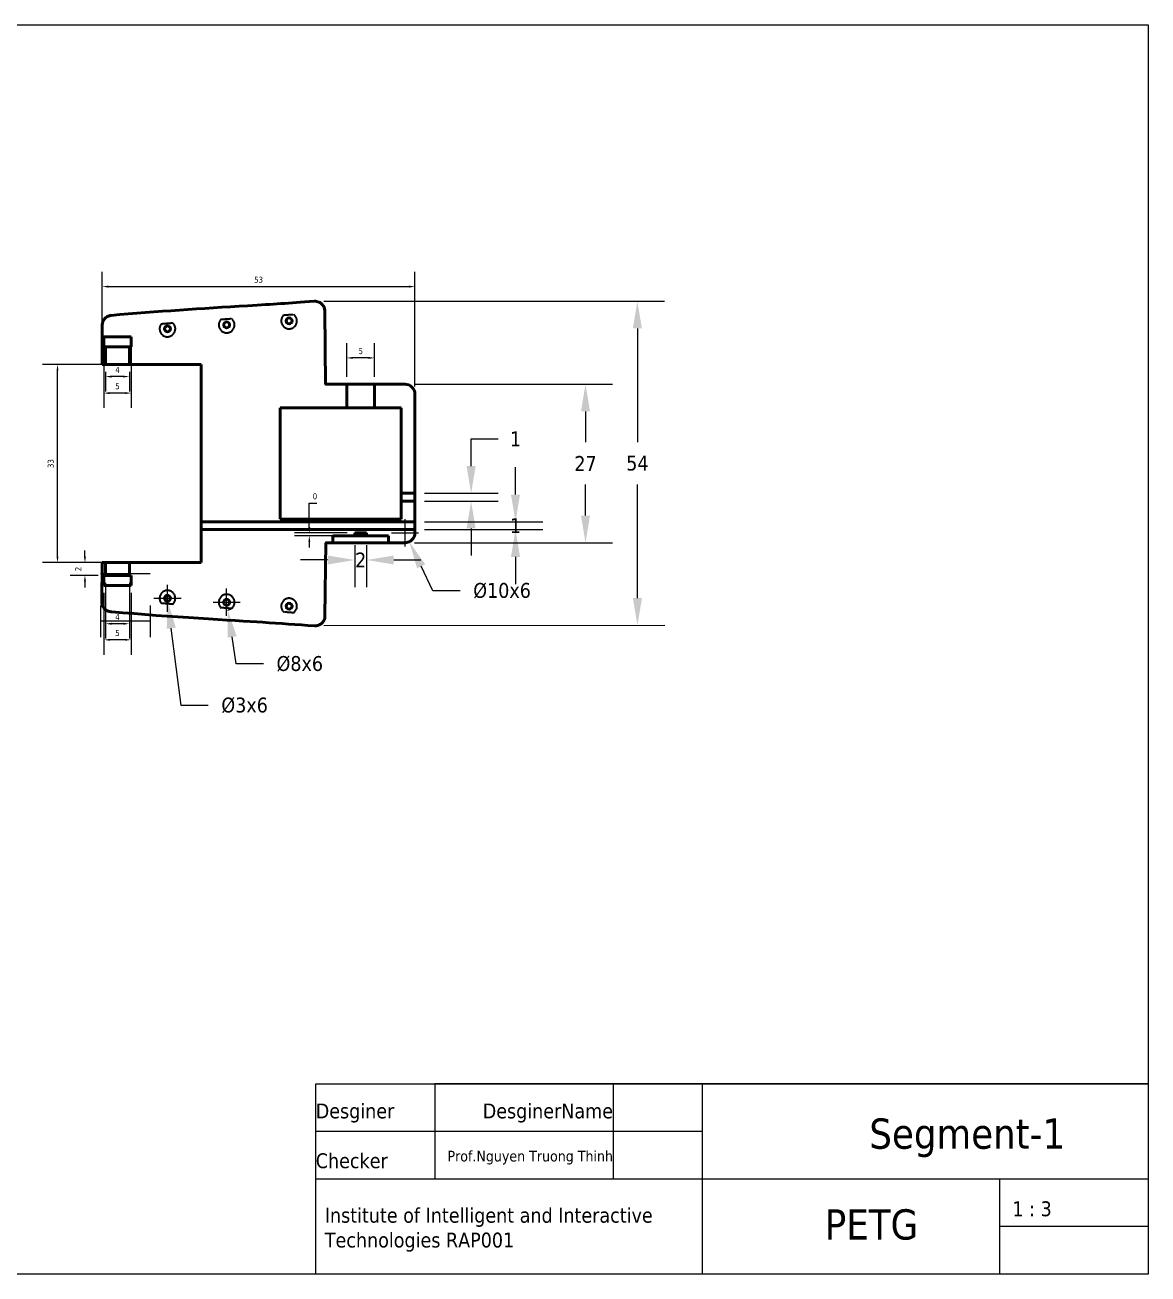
# Model space of a CAD drawing. Header units: millimetres. Extents: x 814 to 1111, y 31 to 241.
# Drawn here: x 921.8 to 1110.7, y 31.2 to 241.2 of the extents above; entities that cross this region are included whole.
import ezdxf

# ---------------------------------------------------------------- set-up
doc = ezdxf.new("R2010")
doc.units = ezdxf.units.MM
doc.header["$LTSCALE"] = 50.8
doc.linetypes.add('DASHED', pattern=[0.2067, 0.1654, -0.0413])
for name, color, linetype, lineweight in [('Hidden (ANSI)', 7, 'DASHED', 35), ('Hidden Narrow (ANSI)', 7, 'DASHED', 25), ('Visible (ANSI)', 7, 'Continuous', 50)]:
    doc.layers.add(name, color=color, linetype=linetype, lineweight=lineweight)
doc.styles.add('Note Text (ISO)', font='tahoma.ttf')
doc.dimstyles.get("Standard").update_dxf_attribs({"dimtxt": 2.5, "dimasz": 4.572, "dimexe": 4.572, "dimexo": 1.5875, "dimgap": 2.286, "dimtad": 0, "dimtih": 1, "dimtoh": 1, "dimdec": 1, "dimzin": 0, "dimdsep": 46, "dimtxsty": 'Note Text (ISO)', "dimcen": 2.286, "dimadec": 0, "dimazin": 0, "dimtfac": 1, "dimtdec": 1, "dimtofl": 0, "dimtmove": 0, "dimatfit": 3, "dimfxl": 25.4, "dimtolj": 1, "dimtzin": 0, "dimarcsym": 0})
doc.dimstyles.new('STYLE_ISO', dxfattribs={"dimtxt": 1, "dimasz": 1, "dimexe": 2.5, "dimexo": 1.25, "dimtad": 1, "dimtoh": 1, "dimdec": 0, "dimzin": 0, "dimdsep": 46, "dimtxsty": 'Note Text (ISO)', "dimcen": 2, "dimadec": 0, "dimazin": 0, "dimtfac": 1, "dimtdec": 0, "dimtofl": 0, "dimtmove": 0, "dimatfit": 3, "dimfxl": 25.4, "dimtolj": 1, "dimtzin": 0, "dimarcsym": 0})

# ---------------------------------------------------------------- blocks, each defined once
blk = doc.blocks.new('*D9')
at = {"color": 0, "lineweight": -2, "transparency": 16777216}
for p, q in [((945.75, 142.55), (945.75, 147.13)), ((943.46, 144.84), (948.03, 144.84)), ((948.04, 126.84), (946.39, 139.81)), ((952.62, 126.84), (948.04, 126.84))]:
    blk.add_line(p, q, dxfattribs=at)
at = {"color": 0, "transparency": 16777216}
blk.add_solid([(947.15, 139.91), (945.63, 139.71), (945.81, 144.34)], dxfattribs=at)
at = {"layer": 'Defpoints', "color": 0, "transparency": 16777216}
for p in [(945.69, 145.34), (945.81, 144.34)]:
    blk.add_point(p, dxfattribs=at)
at = {"color": 0, "transparency": 16777216, "insert": (958.73, 126.84), "char_height": 2.5, "attachment_point": 5, "style": 'Note Text (ISO)'}
blk.add_mtext('\\A1;%%C3x6', dxfattribs=at)
blk = doc.blocks.new('*D10')
at = {"color": 0, "lineweight": -2, "transparency": 16777216}
for p, q in [((955.71, 141.89), (955.71, 146.46)), ((953.42, 144.17), (958, 144.17)), ((957.32, 133.82), (956.61, 138.34)), ((961.89, 133.82), (957.32, 133.82))]:
    blk.add_line(p, q, dxfattribs=at)
blk.add_arc((955.71, 144.17), 1.33, 278.8211, 307.3995, dxfattribs=at)
at = {"color": 0, "transparency": 16777216}
blk.add_solid([(957.37, 138.46), (955.86, 138.22), (955.91, 142.86)], dxfattribs=at)
at = {"layer": 'Defpoints', "color": 0, "transparency": 16777216}
for p in [(955.5, 145.49), (955.91, 142.86)]:
    blk.add_point(p, dxfattribs=at)
at = {"color": 0, "transparency": 16777216, "insert": (968.01, 133.82), "char_height": 2.5, "attachment_point": 5, "style": 'Note Text (ISO)'}
blk.add_mtext('\\A1;%%C8x6', dxfattribs=at)
blk = doc.blocks.new('*D11')
at = {"color": 0, "lineweight": -2, "transparency": 16777216}
for p, q in [((985.71, 153.55), (985.71, 158.13)), ((983.43, 155.84), (988, 155.84)), ((990.41, 146.11), (988.42, 150.22)), ((994.98, 146.11), (990.41, 146.11))]:
    blk.add_line(p, q, dxfattribs=at)
at = {"color": 0, "transparency": 16777216}
blk.add_solid([(989.11, 150.55), (987.74, 149.89), (986.44, 154.34)], dxfattribs=at)
at = {"layer": 'Defpoints', "color": 0, "transparency": 16777216}
for p in [(984.99, 157.34), (986.44, 154.34)]:
    blk.add_point(p, dxfattribs=at)
at = {"color": 0, "transparency": 16777216, "insert": (1002.04, 146.11), "char_height": 2.5, "attachment_point": 5, "style": 'Note Text (ISO)'}
blk.add_mtext('\\A1;%%C10x6', dxfattribs=at)
blk = doc.blocks.new('*D13')
at = {"color": 0, "lineweight": -2, "transparency": 16777216}
for p, q in [((977.25, 153.78), (977.25, 146.71)), ((979.25, 153.78), (979.25, 146.71)), ((972.68, 151.28), (968.11, 151.28)), ((983.82, 151.28), (988.39, 151.28))]:
    blk.add_line(p, q, dxfattribs=at)
at = {"color": 0, "transparency": 16777216}
for points in [[(972.68, 152.04), (972.68, 150.52), (977.25, 151.28)], [(983.82, 152.04), (983.82, 150.52), (979.25, 151.28)]]:
    blk.add_solid(points, dxfattribs=at)
at = {"layer": 'Defpoints', "color": 0, "transparency": 16777216}
for p in [(977.25, 155.37), (979.25, 155.37), (979.25, 151.28)]:
    blk.add_point(p, dxfattribs=at)
at = {"color": 0, "transparency": 16777216, "insert": (978.25, 151.28), "char_height": 2.5, "attachment_point": 5, "style": 'Note Text (ISO)'}
blk.add_mtext('\\A1;2', dxfattribs=at)
blk = doc.blocks.new('*D14')
at = {"color": 0, "lineweight": -2, "transparency": 16777216}
for p, q in [((996.83, 167.07), (996.83, 171.64)), ((996.83, 171.64), (1001.4, 171.64)), ((988.97, 162.5), (1001.4, 162.5)), ((988.97, 161.17), (1001.4, 161.17)), ((996.83, 156.6), (996.83, 152.02))]:
    blk.add_line(p, q, dxfattribs=at)
at = {"color": 0, "transparency": 16777216}
for points in [[(996.07, 167.07), (997.59, 167.07), (996.83, 162.5)], [(996.07, 156.6), (997.59, 156.6), (996.83, 161.17)]]:
    blk.add_solid(points, dxfattribs=at)
at = {"layer": 'Defpoints', "color": 0, "transparency": 16777216}
for p in [(987.38, 162.5), (987.38, 161.17), (996.83, 161.17)]:
    blk.add_point(p, dxfattribs=at)
at = {"color": 0, "transparency": 16777216, "insert": (1004.3, 171.64), "char_height": 2.5, "attachment_point": 5, "style": 'Note Text (ISO)'}
blk.add_mtext('\\A1;1', dxfattribs=at)
blk = doc.blocks.new('*D15')
at = {"color": 0, "lineweight": -2, "transparency": 16777216}
for p, q in [((987.3, 180.84), (1020.64, 180.84)), ((1016.07, 176.27), (1016.07, 171.07)), ((1016.07, 158.75), (1016.07, 163.95)), ((987.3, 154.18), (1020.64, 154.18))]:
    blk.add_line(p, q, dxfattribs=at)
at = {"color": 0, "transparency": 16777216}
for points in [[(1016.83, 176.27), (1015.31, 176.27), (1016.07, 180.84)], [(1016.83, 158.75), (1015.31, 158.75), (1016.07, 154.18)]]:
    blk.add_solid(points, dxfattribs=at)
at = {"layer": 'Defpoints', "color": 0, "transparency": 16777216}
for p in [(985.71, 180.84), (985.71, 154.18), (1016.07, 154.18)]:
    blk.add_point(p, dxfattribs=at)
at = {"color": 0, "transparency": 16777216, "insert": (1016.07, 167.51), "char_height": 2.5, "attachment_point": 5, "style": 'Note Text (ISO)'}
blk.add_mtext('\\A1;27', dxfattribs=at)
blk = doc.blocks.new('*D16')
at = {"color": 0, "lineweight": -2, "transparency": 16777216}
for p, q in [((972.04, 194.77), (1029.37, 194.79)), ((1024.8, 190.22), (1024.8, 171.11)), ((1024.81, 144.87), (1024.81, 163.98)), ((972.06, 140.28), (1029.39, 140.3))]:
    blk.add_line(p, q, dxfattribs=at)
at = {"color": 0, "transparency": 16777216}
for points in [[(1025.56, 190.22), (1024.03, 190.22), (1024.79, 194.79)], [(1025.57, 144.87), (1024.05, 144.87), (1024.81, 140.3)]]:
    blk.add_solid(points, dxfattribs=at)
at = {"layer": 'Defpoints', "color": 0, "transparency": 16777216}
for p in [(970.45, 194.77), (970.47, 140.28), (1024.81, 140.3)]:
    blk.add_point(p, dxfattribs=at)
at = {"color": 0, "transparency": 16777216, "insert": (1024.8, 167.55), "char_height": 2.5, "attachment_point": 5, "style": 'Note Text (ISO)'}
blk.add_mtext('\\A1;54', dxfattribs=at)
blk = doc.blocks.new('*D18')
at = {"color": 0, "lineweight": -2, "transparency": 16777216}
for p, q in [((1004.3, 162.29), (1004.3, 166.86)), ((988.97, 157.71), (1008.87, 157.71)), ((988.97, 156.38), (1008.87, 156.38)), ((1004.3, 151.81), (1004.3, 147.24))]:
    blk.add_line(p, q, dxfattribs=at)
at = {"color": 0, "transparency": 16777216}
for points in [[(1003.53, 162.29), (1005.06, 162.29), (1004.3, 157.71)], [(1003.53, 151.81), (1005.06, 151.81), (1004.3, 156.38)]]:
    blk.add_solid(points, dxfattribs=at)
at = {"layer": 'Defpoints', "color": 0, "transparency": 16777216}
for p in [(987.38, 157.71), (987.38, 156.38), (1004.3, 156.38)]:
    blk.add_point(p, dxfattribs=at)
at = {"color": 0, "transparency": 16777216, "insert": (1004.3, 157.05), "char_height": 2.5, "attachment_point": 5, "style": 'Note Text (ISO)'}
blk.add_mtext('\\A1;1', dxfattribs=at)
blk = doc.blocks.new('*D19')
at = {"color": 0, "lineweight": -2, "transparency": 16777216}
for p, q in [((935.34, 147.43), (935.34, 138.06)), ((939.34, 147.43), (939.34, 138.06)), ((938.34, 140.56), (936.34, 140.56))]:
    blk.add_line(p, q, dxfattribs=at)
at = {"color": 0, "transparency": 16777216}
for points in [[(936.34, 140.73), (936.34, 140.39), (935.34, 140.56)], [(938.34, 140.73), (938.34, 140.39), (939.34, 140.56)]]:
    blk.add_solid(points, dxfattribs=at)
at = {"layer": 'Defpoints', "color": 0, "transparency": 16777216}
for p in [(935.34, 148.68), (939.34, 148.68), (935.34, 140.56)]:
    blk.add_point(p, dxfattribs=at)
at = {"color": 0, "transparency": 16777216, "insert": (937.34, 141.69), "char_height": 1, "attachment_point": 5, "style": 'Note Text (ISO)'}
blk.add_mtext('\\A1;4', dxfattribs=at)
blk = doc.blocks.new('*D20')
at = {"color": 0, "lineweight": -2, "transparency": 16777216}
for p, q in [((935.07, 145.77), (935.07, 135.36)), ((939.64, 145.77), (939.64, 135.36)), ((938.64, 137.86), (936.07, 137.86))]:
    blk.add_line(p, q, dxfattribs=at)
at = {"color": 0, "transparency": 16777216}
for points in [[(936.07, 138.02), (936.07, 137.69), (935.07, 137.86)], [(938.64, 138.02), (938.64, 137.69), (939.64, 137.86)]]:
    blk.add_solid(points, dxfattribs=at)
at = {"layer": 'Defpoints', "color": 0, "transparency": 16777216}
for p in [(935.07, 147.02), (939.64, 147.02), (935.07, 137.86)]:
    blk.add_point(p, dxfattribs=at)
at = {"color": 0, "transparency": 16777216, "insert": (937.35, 138.99), "char_height": 1, "attachment_point": 5, "style": 'Note Text (ISO)'}
blk.add_mtext('\\A1;5', dxfattribs=at)
blk = doc.blocks.new('*D21')
at = {"color": 0, "lineweight": -2, "transparency": 16777216}
for p, q in [((935.34, 182.89), (935.34, 179.62)), ((939.34, 182.89), (939.34, 179.62)), ((938.34, 182.12), (936.34, 182.12))]:
    blk.add_line(p, q, dxfattribs=at)
at = {"color": 0, "transparency": 16777216}
for points in [[(936.34, 182.28), (936.34, 181.95), (935.34, 182.12)], [(938.34, 182.28), (938.34, 181.95), (939.34, 182.12)]]:
    blk.add_solid(points, dxfattribs=at)
at = {"layer": 'Defpoints', "color": 0, "transparency": 16777216}
for p in [(935.34, 184.14), (939.34, 184.14), (935.34, 182.12)]:
    blk.add_point(p, dxfattribs=at)
at = {"color": 0, "transparency": 16777216, "insert": (937.34, 183.24), "char_height": 1, "attachment_point": 5, "style": 'Note Text (ISO)'}
blk.add_mtext('\\A1;4', dxfattribs=at)
blk = doc.blocks.new('*D22')
at = {"color": 0, "lineweight": -2, "transparency": 16777216}
for p, q in [((935.04, 187.56), (935.04, 176.84)), ((939.64, 187.56), (939.64, 176.84)), ((938.64, 179.34), (936.04, 179.34))]:
    blk.add_line(p, q, dxfattribs=at)
at = {"color": 0, "transparency": 16777216}
for points in [[(936.04, 179.51), (936.04, 179.17), (935.04, 179.34)], [(938.64, 179.51), (938.64, 179.17), (939.64, 179.34)]]:
    blk.add_solid(points, dxfattribs=at)
at = {"layer": 'Defpoints', "color": 0, "transparency": 16777216}
for p in [(935.04, 188.81), (939.64, 188.81), (935.04, 179.34)]:
    blk.add_point(p, dxfattribs=at)
at = {"color": 0, "transparency": 16777216, "insert": (937.34, 180.48), "char_height": 1, "attachment_point": 5, "style": 'Note Text (ISO)'}
blk.add_mtext('\\A1;5', dxfattribs=at)
blk = doc.blocks.new('*D23')
at = {"color": 0, "lineweight": -2, "transparency": 16777216}
for p, q in [((950.17, 184.14), (924.75, 184.14)), ((927.25, 151.85), (927.25, 183.14)), ((950.17, 150.85), (924.75, 150.85))]:
    blk.add_line(p, q, dxfattribs=at)
at = {"color": 0, "transparency": 16777216}
for points in [[(927.09, 183.14), (927.42, 183.14), (927.25, 184.14)], [(927.09, 151.85), (927.42, 151.85), (927.25, 150.85)]]:
    blk.add_solid(points, dxfattribs=at)
at = {"layer": 'Defpoints', "color": 0, "transparency": 16777216}
for p in [(927.25, 184.14), (951.42, 184.14), (951.42, 150.85)]:
    blk.add_point(p, dxfattribs=at)
at = {"color": 0, "transparency": 16777216, "insert": (926.11, 167.49), "char_height": 1, "attachment_point": 5, "rotation": 90, "style": 'Note Text (ISO)'}
blk.add_mtext('\\A1;33', dxfattribs=at)
blk = doc.blocks.new('*D24')
at = {"color": 0, "lineweight": -2, "transparency": 16777216}
for p, q in [((975.92, 182.09), (975.92, 187.75)), ((980.58, 182.09), (980.58, 187.75)), ((979.58, 185.25), (976.92, 185.25))]:
    blk.add_line(p, q, dxfattribs=at)
at = {"color": 0, "transparency": 16777216}
for points in [[(976.92, 185.42), (976.92, 185.09), (975.92, 185.25)], [(979.58, 185.42), (979.58, 185.09), (980.58, 185.25)]]:
    blk.add_solid(points, dxfattribs=at)
at = {"layer": 'Defpoints', "color": 0, "transparency": 16777216}
for p in [(975.92, 185.25), (975.92, 180.84), (980.58, 180.84)]:
    blk.add_point(p, dxfattribs=at)
at = {"color": 0, "transparency": 16777216, "insert": (978.25, 186.39), "char_height": 1, "attachment_point": 5, "style": 'Note Text (ISO)'}
blk.add_mtext('\\A1;5', dxfattribs=at)
blk = doc.blocks.new('*D25')
at = {"color": 0, "lineweight": -2, "transparency": 16777216}
for p, q in [((969.61, 156.84), (969.61, 160.83)), ((969.61, 160.83), (970.88, 160.83)), ((976, 155.84), (967.11, 155.84)), ((976, 155.37), (967.11, 155.37)), ((969.61, 154.37), (969.61, 153.37))]:
    blk.add_line(p, q, dxfattribs=at)
at = {"color": 0, "transparency": 16777216}
for points in [[(969.45, 156.84), (969.78, 156.84), (969.61, 155.84)], [(969.45, 154.37), (969.78, 154.37), (969.61, 155.37)]]:
    blk.add_solid(points, dxfattribs=at)
at = {"layer": 'Defpoints', "color": 0, "transparency": 16777216}
for p in [(969.61, 155.84), (977.25, 155.84), (977.25, 155.37)]:
    blk.add_point(p, dxfattribs=at)
at = {"color": 0, "transparency": 16777216, "insert": (970.56, 161.98), "char_height": 1, "attachment_point": 5, "style": 'Note Text (ISO)'}
blk.add_mtext('\\A1;0', dxfattribs=at)
blk = doc.blocks.new('*D26')
at = {"color": 0, "lineweight": -2, "transparency": 16777216}
for p, q in [((931.87, 151.85), (931.87, 152.85)), ((934.09, 150.85), (929.37, 150.85)), ((934.09, 148.68), (929.37, 148.68)), ((931.87, 147.68), (931.87, 146.68))]:
    blk.add_line(p, q, dxfattribs=at)
at = {"color": 0, "transparency": 16777216}
for points in [[(931.7, 151.85), (932.04, 151.85), (931.87, 150.85)], [(931.7, 147.68), (932.04, 147.68), (931.87, 148.68)]]:
    blk.add_solid(points, dxfattribs=at)
at = {"layer": 'Defpoints', "color": 0, "transparency": 16777216}
for p in [(931.87, 150.85), (935.34, 150.85), (935.34, 148.68)]:
    blk.add_point(p, dxfattribs=at)
at = {"color": 0, "transparency": 16777216, "insert": (930.74, 149.77), "char_height": 1, "attachment_point": 5, "rotation": 90, "style": 'Note Text (ISO)'}
blk.add_mtext('\\A1;2', dxfattribs=at)
blk = doc.blocks.new('*D32')
at = {"color": 0, "lineweight": -2, "transparency": 16777216}
for p, q in [((934.78, 185.39), (934.78, 199.74)), ((987.38, 180.43), (987.38, 199.74)), ((935.78, 197.24), (986.38, 197.24))]:
    blk.add_line(p, q, dxfattribs=at)
at = {"color": 0, "transparency": 16777216}
for points in [[(935.78, 197.41), (935.78, 197.08), (934.78, 197.24)], [(986.38, 197.41), (986.38, 197.08), (987.38, 197.24)]]:
    blk.add_solid(points, dxfattribs=at)
at = {"layer": 'Defpoints', "color": 0, "transparency": 16777216}
for p in [(987.38, 197.24), (934.78, 184.14), (987.38, 179.18)]:
    blk.add_point(p, dxfattribs=at)
at = {"color": 0, "transparency": 16777216, "insert": (961.08, 198.39), "char_height": 1, "attachment_point": 5, "style": 'Note Text (ISO)'}
blk.add_mtext('\\A1;53', dxfattribs=at)

msp = doc.modelspace()

# ---------------------------------------------------------------- linework, layer by layer
for p, q in [((942.84, 148.98), (934.51, 148.98)), ((934.51, 143.65), (934.51, 138.32)), ((942.84, 143.65), (942.84, 138.32)), ((942.84, 140.98), (934.51, 140.98)), ((970.7, 47.23), (970.7, 63.23)), ((1020.7, 63.23), (990.7, 63.23)), ((990.7, 63.23), (990.7, 47.23)), ((1035.7, 63.23), (1020.7, 63.23)), ((1020.7, 63.23), (1020.7, 47.23)), ((1085.7, 63.23), (1035.7, 63.23)), ((1035.7, 63.23), (1035.7, 31.23)), ((1110.7, 63.23), (1085.7, 63.23)), ((970.7, 55.23), (1035.7, 55.23)), ((970.7, 47.23), (1110.7, 47.23)), ((1085.7, 47.23), (1085.7, 31.23)), ((1110.7, 47.23), (1110.7, 31.23)), ((1110.7, 39.23), (1085.7, 39.23))]:
    msp.add_line(p, q)
for points in [[(1110.7, 31.23), (813.7, 31.23), (813.7, 241.23), (1110.7, 241.23)], [(1110.7, 31.23), (970.7, 31.23), (970.7, 63.23), (1110.7, 63.23)]]:
    msp.add_lwpolyline(points, close=True)
at = {"layer": 'Hidden (ANSI)', "ltscale": 0.074575}
msp.add_line((972.21, 180.84), (972.33, 180.84), dxfattribs=at)
at = {"layer": 'Hidden (ANSI)', "ltscale": 0.073981}
msp.add_line((972.4, 154.18), (972.29, 154.18), dxfattribs=at)
at = {"layer": 'Hidden (ANSI)', "ltscale": 0.893009}
for centre, start, end in [((945.75, 190.15), 140.2494, 48.8782), ((945.75, 144.84), 311.1218, 219.7506)]:
    msp.add_arc(centre, 1.33, start, end, dxfattribs=at)
at = {"layer": 'Hidden (ANSI)', "ltscale": 0.921826}
for centre, start, end in [((955.71, 190.81), 135.3031, 52.6005), ((955.71, 144.17), 307.3995, 224.6969)]:
    msp.add_arc(centre, 1.33, start, end, dxfattribs=at)
at = {"layer": 'Hidden (ANSI)', "ltscale": 0.945857}
for centre, start, end in [((966.21, 191.48), 131.8021, 56.3283), ((966.21, 143.51), 303.6717, 228.1979)]:
    msp.add_arc(centre, 1.33, start, end, dxfattribs=at)
at = {"layer": 'Hidden (ANSI)', "ltscale": 0.214521}
for points in [[(944.72, 191), (945.36, 191.05), (945.99, 191.1), (946.62, 191.15)], [(946.62, 143.84), (945.99, 143.89), (945.36, 143.94), (944.72, 143.99)]]:
    msp.add_open_spline(points, degree=3, dxfattribs=at)
at = {"layer": 'Hidden (ANSI)', "ltscale": 0.198071}
for points in [[(954.76, 191.75), (955.35, 191.79), (955.93, 191.83), (956.52, 191.87)], [(956.52, 143.12), (955.93, 143.16), (955.35, 143.2), (954.76, 143.24)]]:
    msp.add_open_spline(points, degree=3, dxfattribs=at)
at = {"layer": 'Hidden (ANSI)', "ltscale": 0.183482}
for points in [[(965.32, 192.47), (965.87, 192.51), (966.41, 192.55), (966.95, 192.59)], [(966.95, 142.4), (966.41, 142.44), (965.87, 142.48), (965.32, 142.52)]]:
    msp.add_open_spline(points, degree=3, dxfattribs=at)
at = {"layer": 'Hidden Narrow (ANSI)', "ltscale": 0.416998}
for centre in [(955.71, 190.81), (966.21, 191.48), (945.75, 190.15), (945.75, 144.84), (955.71, 144.17), (966.21, 143.51)]:
    msp.add_circle(centre, 0.589, dxfattribs=at)
at = {"layer": 'Visible (ANSI)'}
for p, q in [((972.23, 193.12), (972.33, 180.84)), ((934.78, 184.14), (934.78, 190.75)), ((935.04, 188.81), (935.04, 187.14)), ((939.64, 188.81), (935.04, 188.81)), ((935.04, 187.14), (935.34, 187.14)), ((939.34, 187.14), (935.34, 187.14)), ((935.34, 187.14), (935.34, 184.14)), ((939.34, 184.14), (939.34, 187.14)), ((939.34, 187.14), (939.64, 187.14)), ((939.64, 187.14), (939.64, 188.81)), ((935.34, 184.14), (934.78, 184.14)), ((935.34, 184.14), (939.34, 184.14)), ((951.42, 184.14), (939.34, 184.14)), ((951.42, 157.71), (951.42, 184.14)), ((972.33, 180.84), (975.92, 180.84)), ((980.58, 180.84), (975.92, 180.84)), ((975.92, 180.84), (975.92, 176.85)), ((980.58, 180.84), (985.71, 180.84)), ((980.58, 176.85), (980.58, 180.84)), ((987.38, 179.18), (987.38, 162.5)), ((964.71, 176.85), (964.71, 158.14)), ((975.92, 176.85), (964.71, 176.85)), ((975.92, 176.85), (980.58, 176.85)), ((985.08, 176.85), (980.58, 176.85)), ((985.08, 162.5), (985.08, 176.85)), ((987.38, 162.5), (985.08, 162.5)), ((985.08, 162.5), (985.08, 161.17)), ((987.38, 161.17), (987.38, 162.5)), ((985.08, 161.17), (987.38, 161.17)), ((985.08, 158.14), (985.08, 161.17)), ((987.38, 161.17), (987.38, 157.71)), ((987.38, 157.71), (951.42, 157.71)), ((951.42, 157.71), (951.42, 156.38)), ((964.71, 158.14), (985.08, 158.14)), ((987.38, 156.38), (987.38, 157.71)), ((951.42, 156.38), (987.38, 156.38)), ((951.42, 150.85), (951.42, 156.38)), ((977.25, 155.84), (977.25, 155.37)), ((979.25, 155.84), (977.25, 155.84)), ((979.25, 155.37), (979.25, 155.84)), ((987.38, 156.38), (987.38, 155.84)), ((972.4, 154.18), (972.25, 141.85)), ((973.59, 154.18), (972.4, 154.18)), ((973.59, 155.37), (973.59, 154.18)), ((977.25, 155.37), (973.59, 155.37)), ((973.59, 154.18), (982.91, 154.18)), ((979.25, 155.37), (977.25, 155.37)), ((982.91, 155.37), (979.25, 155.37)), ((982.91, 154.18), (982.91, 155.37)), ((985.71, 154.18), (982.91, 154.18)), ((934.71, 144.26), (934.78, 150.85)), ((934.78, 150.85), (935.34, 150.85)), ((935.34, 150.85), (935.34, 148.68)), ((939.34, 150.85), (935.34, 150.85)), ((939.34, 148.68), (939.34, 150.85)), ((939.34, 150.85), (951.42, 150.85)), ((935.04, 148.68), (935.04, 147.02)), ((935.34, 148.68), (935.04, 148.68)), ((935.04, 147.02), (939.64, 147.02)), ((935.34, 148.68), (939.34, 148.68)), ((939.64, 148.68), (939.34, 148.68)), ((939.64, 147.02), (939.64, 148.68))]:
    msp.add_line(p, q, dxfattribs=at)
for centre in [(955.71, 190.81), (966.21, 191.48), (945.75, 190.15), (945.75, 144.84), (955.71, 144.17), (966.21, 143.51)]:
    msp.add_circle(centre, 0.499, dxfattribs=at)
for centre, start, end in [((985.71, 179.18), 0, 90), ((985.71, 155.84), 270, 0)]:
    msp.add_arc(centre, 1.66, start, end, dxfattribs=at)
for points, knots in [([(936.3, 192.41), (943.93, 193.07), (951.58, 193.56), (963.72, 194.31), (965.99, 194.46), (970.45, 194.77)], [-15.582254, -15.582254, -15.582254, -15.582254, -8.656212, -8.656212, -4.583061, -4.583061, -4.583061, -4.583061]), ([(972.23, 193.12), (972.23, 193.34), (972.18, 193.56), (972.02, 193.95), (971.9, 194.14), (971.59, 194.44), (971.41, 194.56), (971.09, 194.7), (970.96, 194.73), (970.71, 194.77), (970.58, 194.78), (970.45, 194.77)], [0, 0, 0, 0, 0.1953222, 0.1953222, 0.3906445, 0.3906445, 0.5859667, 0.5859667, 0.7019283, 0.7019283, 0.8178898, 0.8178898, 0.8178898, 0.8178898]), ([(936.3, 192.41), (936.08, 192.39), (935.87, 192.33), (935.49, 192.13), (935.32, 192), (935.05, 191.68), (934.95, 191.51), (934.81, 191.14), (934.78, 190.95), (934.78, 190.75)], [0, 0, 0, 0, 0.1953222, 0.1953222, 0.3906445, 0.3906445, 0.5675697, 0.5675697, 0.744495, 0.744495, 0.744495, 0.744495]), ([(934.71, 144.26), (934.7, 144.04), (934.74, 143.83), (934.9, 143.43), (935.02, 143.24), (935.31, 142.94), (935.47, 142.82), (935.83, 142.65), (936.03, 142.6), (936.23, 142.58)], [0, 0, 0, 0, 0.1953222, 0.1953222, 0.3906445, 0.3906445, 0.5703151, 0.5703151, 0.7499857, 0.7499857, 0.7499857, 0.7499857]), ([(936.23, 142.58), (936.28, 142.58), (936.34, 142.57), (946.3, 141.72), (956.93, 141.1), (964.66, 140.62), (967.56, 140.41), (970.47, 140.21)], [-79.748792, -79.748792, -79.748792, -79.748792, -79.701982, -79.701982, -71.401844, -71.401844, -66.402311, -66.402311, -66.402311, -66.402311]), ([(970.47, 140.21), (970.69, 140.2), (970.9, 140.23), (971.32, 140.36), (971.51, 140.47), (971.83, 140.75), (971.97, 140.93), (972.13, 141.23), (972.17, 141.35), (972.23, 141.6), (972.25, 141.73), (972.25, 141.85)], [0, 0, 0, 0, 0.1953222, 0.1953222, 0.3906445, 0.3906445, 0.5859667, 0.5859667, 0.7008787, 0.7008787, 0.8157907, 0.8157907, 0.8157907, 0.8157907])]:
    msp.add_open_spline(points, degree=3, knots=knots, dxfattribs=at)

# ---------------------------------------------------------------- texts
at = {"style": 'Note Text (ISO)'}
for s, width, gutter_width, heights, insert, char_height, attachment_point in [('Desginer', 20, 25.4, [0], (970.7, 59.9), 2.5, 1), ('DesginerName', 19.9426, 25.4, [3.33], (1020.7, 59.9), 2.5, 3), ('Segment-1', 22.8938, 0, [3.33], (1096.76, 57.38), 5.08, 3), ('Checker', 20, 25.4, [0], (970.7, 48.98), 2.5, 7), ('Prof.Nguyen Truong Thinh', 32.5323, 25.4, [2.67], (1020.7, 49.64), 1.8, 9), ('Institute of Intelligent and Interactive Technologies RAP001', 65, 25.4, [0], (972.22, 42.36), 2.5, 1), ('PETG', 19.9426, 25.4, [3.33], (1072.03, 42.11), 5.08, 3), ('1 : 3', 20, 25.4, [0], (1087.88, 40.9), 2.5, 7)]:
    msp.add_mtext_dynamic_manual_height_columns(s, width=width, gutter_width=gutter_width, heights=heights, dxfattribs=dict(at, insert=insert, char_height=char_height, attachment_point=attachment_point))

# ---------------------------------------------------------------- dimensions: what is measured, and where the dimension line sits
for base, p1, p2, picture, middle in [((987.38, 197.24), (934.78, 184.14), (987.38, 179.18), '*D32', (961.08, 198.39)), ((935.04, 179.34), (939.64, 188.81), (935.04, 188.81), '*D22', (937.34, 180.48)), ((975.92, 185.25), (980.58, 180.84), (975.92, 180.84), '*D24', (978.25, 186.39)), ((935.34, 182.12), (939.34, 184.14), (935.34, 184.14), '*D21', (937.34, 183.24)), ((935.07, 137.86), (939.64, 147.02), (935.07, 147.02), '*D20', (937.35, 138.99)), ((935.34, 140.56), (939.34, 148.68), (935.34, 148.68), '*D19', (937.34, 141.69))]:
    dim = msp.add_linear_dim(base=base, p1=p1, p2=p2, dimstyle='STYLE_ISO')
    dim.commit()
    dim.dimension.update_dxf_attribs({"geometry": picture, "text_midpoint": middle})
for p1, p2, distance, picture, middle in [((970.45, 194.77), (970.47, 140.28), 54.34, '*D16', (1024.8, 167.55)), ((985.71, 180.84), (985.71, 154.18), 30.36, '*D15', (1016.07, 167.51))]:
    dim = msp.add_aligned_dim(p1=p1, p2=p2, distance=distance, dimstyle='Standard', override={"dimdec": 0})
    dim.commit()
    dim.dimension.update_dxf_attribs({"geometry": picture, "text_midpoint": middle})
dim = msp.add_linear_dim(base=(927.25, 184.14), p1=(951.42, 150.85), p2=(951.42, 184.14), angle=90, dimstyle='STYLE_ISO')
dim.commit()
dim.dimension.update_dxf_attribs({"geometry": '*D23', "text_midpoint": (926.11, 167.49)})
for base, p1, p2, picture, middle in [((996.83, 161.17), (987.38, 162.5), (987.38, 161.17), '*D14', (1004.3, 171.64)), ((1004.3, 156.38), (987.38, 157.71), (987.38, 156.38), '*D18', (1004.3, 157.05))]:
    dim = msp.add_linear_dim(base=base, p1=p1, p2=p2, angle=90, dimstyle='Standard', override={"dimdec": 0})
    dim.commit()
    dim.dimension.update_dxf_attribs({"geometry": picture, "text_midpoint": middle, "dimtype": 160})
for base, p1, p2, picture, middle in [((969.61, 155.84), (977.25, 155.37), (977.25, 155.84), '*D25', (970.56, 160.83)), ((931.87, 150.85), (935.34, 148.68), (935.34, 150.85), '*D26', (931.87, 149.77))]:
    dim = msp.add_linear_dim(base=base, p1=p1, p2=p2, angle=90, dimstyle='STYLE_ISO')
    dim.commit()
    dim.dimension.update_dxf_attribs({"geometry": picture, "text_midpoint": middle, "dimtype": 160})
for p1, p2, text, picture, middle in [((984.99, 157.34), (986.44, 154.34), '%%C10x6', '*D11', (1002.04, 146.11)), ((955.5, 145.49), (955.91, 142.86), '%%C8x6', '*D10', (968.01, 133.82))]:
    dim = msp.add_diameter_dim_2p(p1=p1, p2=p2, text=text, dimstyle='Standard')
    dim.commit()
    dim.dimension.update_dxf_attribs({"geometry": picture, "text_midpoint": middle})
dim = msp.add_linear_dim(base=(979.25, 151.28), p1=(977.25, 155.37), p2=(979.25, 155.37), dimstyle='Standard', override={"dimdec": 0})
dim.commit()
dim.dimension.update_dxf_attribs({"geometry": '*D13', "text_midpoint": (978.25, 151.28), "dimtype": 160})
dim = msp.add_diameter_dim_2p(p1=(945.69, 145.34), p2=(945.81, 144.34), text='%%C3x6', dimstyle='Standard')
dim.commit()
dim.dimension.update_dxf_attribs({"geometry": '*D9', "text_midpoint": (958.73, 126.84), "dimtype": 163})

doc.saveas('drawing.dxf')
